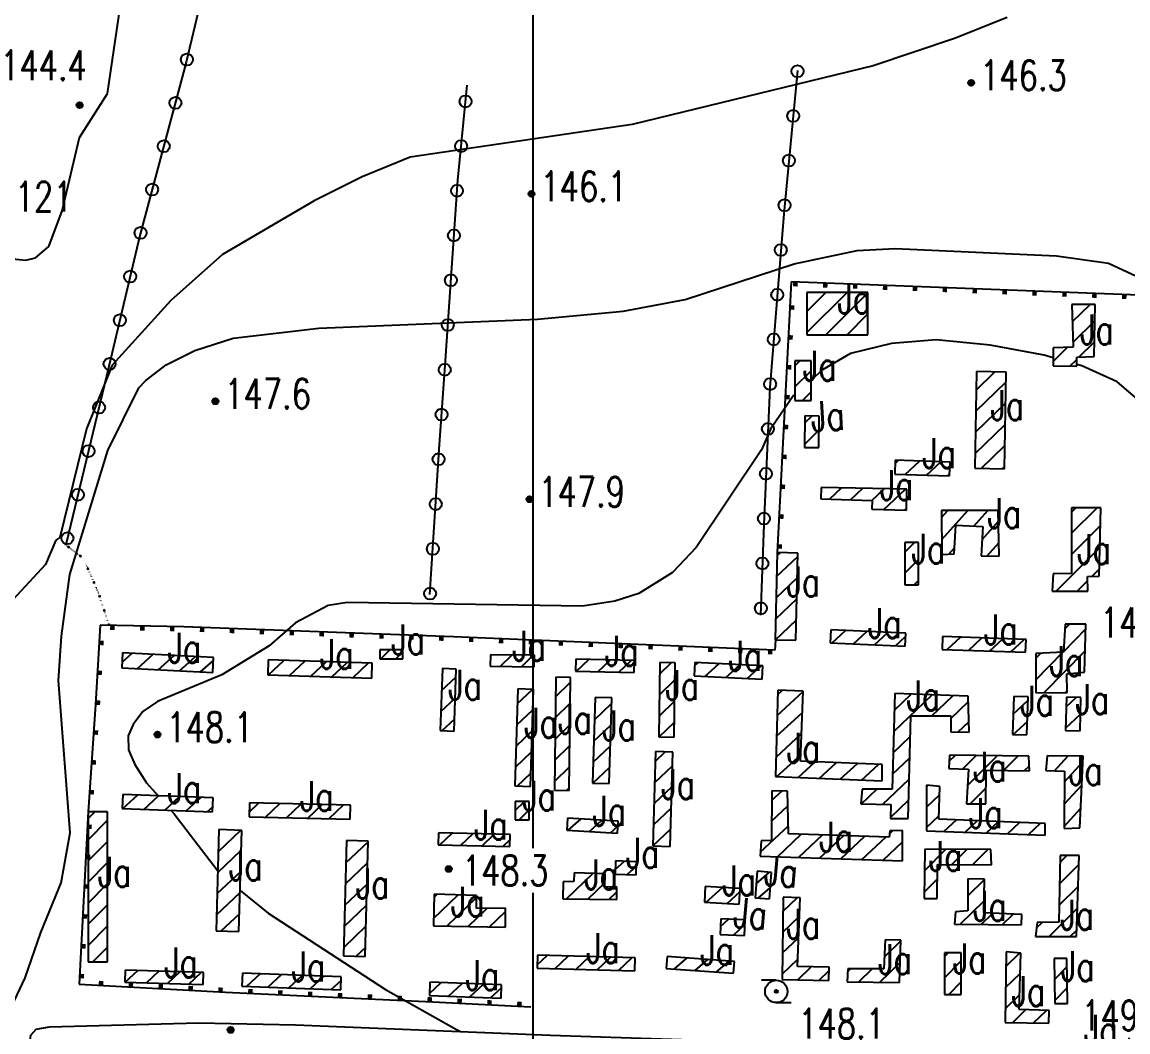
# Model space of a CAD drawing. Extents: x 408766 to 414302, y 5156573 to 5161925.
# Drawn here: x 412658 to 413398, y 5160032 to 5160708 of the extents above; entities that cross this region are included whole.
import ezdxf

# ---------------------------------------------------------------- set-up
doc = ezdxf.new("R2010")
doc.units = 0
doc.header["$LTSCALE"] = 1000
for name, pattern in [('0001', [0.5, 0.5, 0]), ('0004', [0.5, 0.5, 0]), ('5400', [1, 1, 0]), ('5500', [1, 1, 0]), ('6121', [1, 1, 0]), ('8111', [1, 1, 0]), ('9315', [1, 1, 0]), ('9995', [0.001, 0, -0.001])]:
    doc.linetypes.add(name, pattern=pattern)
doc.layers.get('0').update_dxf_attribs({"linetype": 'CONTINUOUS'})
for name, color, linetype in [('0001', 1, 'CONTINUOUS'), ('0001ADD', 1, 'CONTINUOUS'), ('0001BAK', 1, 'CONTINUOUS'), ('0005ADD', 5, 'CONTINUOUS'), ('0005BAK', 5, 'CONTINUOUS'), ('0006', 6, 'CONTINUOUS'), ('0007', 7, 'CONTINUOUS'), ('0010', 10, 'CONTINUOUS'), ('0010ADD', 10, 'CONTINUOUS'), ('0012', 12, 'CONTINUOUS'), ('0015', 15, 'CONTINUOUS'), ('0017', 85, 'CONTINUOUS')]:
    doc.layers.add(name, color=color, linetype=linetype)
doc.styles.add('SIMPLEX', font='simplex.shx', dxfattribs={"width": 0.75, "height": 20})
pattern_1 = [(45, (0, 0), (-7.071067812, 7.071067812), [])]

# ---------------------------------------------------------------- blocks, each defined once
blk = doc.blocks.new('8140')
for radius in [0.0002, 0.000141, 0.0000832, 0.0000301]:
    blk.add_circle((0, 0), radius)
at = {"flags": 1}
blk.add_attdef('8140', (0, 0), '', height=0.0000001, dxfattribs=at)
blk = doc.blocks.new('9315')
blk.add_circle((0, 0), 0.0004)
at = {"flags": 1}
blk.add_attdef('9315', (0, 0), '', height=0.00000001, dxfattribs=at)
blk = doc.blocks.new('9100')
blk.add_hatch(color=256).paths.add_polyline_path([(0.0001, 0, 1), (-0.0001, 0, 1)])
blk = doc.blocks.new('3330')
for points in [[(0, 0.00075), (-0.001, 0.00075)], [(-0.0001, -0.000004), (0.000008, 0.0001)], [(-0.000094, -0.000034), (0.000038, 0.000092)], [(-0.000092, 0.00004), (-0.000036, 0.000093)], [(-0.000081, -0.000058), (0.000062, 0.000079)], [(-0.000063, -0.000078), (0.00008, 0.00006)], [(-0.00004, -0.000092), (0.000093, 0.000036)], [(-0.00001, -0.000099), (0.0001, 0.000006)], [(0.000032, -0.000095), (0.000093, -0.000036)], [(0, -0.00075), (0.001, -0.00075)]]:
    blk.add_lwpolyline(points)
for radius in [0.00075, 0.0001]:
    blk.add_circle((0, 0), radius)
at = {"flags": 1}
blk.add_attdef('3330', (0, 0), '', height=0.0000000001, dxfattribs=at)

msp = doc.modelspace()

# ---------------------------------------------------------------- hatches: boundary and pattern name
at = {"layer": '0001ADD', "linetype": '0001'}
h = msp.add_hatch(dxfattribs=at)
h.set_pattern_fill('U', color=256, scale=10, angle=45, style=0, pattern_type=0)
h.set_pattern_definition(pattern_1)
h.paths.add_polyline_path([(413183.04, 5160498.49), (413223.72, 5160498.49), (413223.72, 5160526.74), (413183.04, 5160526.74)])
h = msp.add_hatch(dxfattribs=at)
h.set_pattern_fill('U', color=256, scale=10, angle=44.39763, style=0, pattern_type=0)
h.set_pattern_definition([(44.39762748, (0, 0), (-6.996337548, 7.145016509), [])])
h.paths.add_polyline_path([(413347.56, 5160477.61), (413363.31, 5160477.44), (413363.31, 5160483.4), (413375.08, 5160483.9), (413375.57, 5160518.82), (413359.99, 5160518.82), (413360.99, 5160490.19), (413347.56, 5160489.85)])
h = msp.add_hatch(dxfattribs=at)
h.set_pattern_fill('U', color=256, scale=10, angle=45, style=0, pattern_type=0)
h.set_pattern_definition(pattern_1)
h.paths.add_polyline_path([(413174.92, 5160454.52), (413185.76, 5160454.52), (413185.76, 5160480.96), (413174.92, 5160480.96)])
h = msp.add_hatch(dxfattribs=at)
h.set_pattern_fill('U', color=256, scale=10, angle=44.07708, style=0, pattern_type=0)
h.set_pattern_definition([(44.07708216, (0, 0), (-6.956254963, 7.184045997), [])])
h.paths.add_polyline_path([(413295.25, 5160409.18), (413315.03, 5160408.86), (413316.07, 5160473.56), (413296.29, 5160473.88)])
h = msp.add_hatch(dxfattribs=at)
h.set_pattern_fill('U', color=256, scale=10, angle=44.52843, style=0, pattern_type=0)
h.set_pattern_definition([(44.52842636, (301168.921, -15303.069), (-7.012630456, 7.129026167), [])])
h.paths.add_polyline_path([(413181.33, 5160423.2), (413190.92, 5160423.12), (413191.09, 5160444.15), (413181.5, 5160444.23)])
h = msp.add_hatch(dxfattribs=at)
h.set_pattern_fill('U', color=256, scale=10, angle=43.01029, style=0, pattern_type=0)
h.set_pattern_definition([(43.01029073, (0, 0), (-6.821297054, 7.31231198), [])])
h.paths.add_polyline_path([(413241.66, 5160405.36), (413278.34, 5160404.08), (413278.66, 5160413.34), (413241.98, 5160414.61)])
h = msp.add_hatch(dxfattribs=at)
h.set_pattern_fill('U', color=256, scale=10, angle=43.10574, style=0, pattern_type=0)
h.set_pattern_definition([(43.10574372, (0, 0), (-6.833469667, 7.30093777), [])])
h.paths.add_polyline_path([(413192.2, 5160388.82), (413226.7, 5160387.68), (413226.47, 5160381.75), (413249.55, 5160381.29), (413249.77, 5160395.21), (413192.43, 5160396.35)])
h = msp.add_hatch(dxfattribs=at)
h.set_pattern_fill('U', color=256, scale=10, angle=48.176, style=0, pattern_type=0)
h.set_pattern_definition([(48.17599783, (0, 0), (-7.451967126, 6.668447042), [])])
h.paths.add_polyline_path([(413273.15, 5160351.54), (413281.37, 5160351.99), (413282.51, 5160371.16), (413300.56, 5160370.25), (413299.42, 5160350.62), (413311.53, 5160350.4), (413310.84, 5160380.97), (413272.92, 5160380.97)])
h = msp.add_hatch(dxfattribs=at)
h.set_pattern_fill('U', color=256, scale=10, angle=45, style=0, pattern_type=0)
h.set_pattern_definition(pattern_1)
h.paths.add_polyline_path([(413346.94, 5160327.08), (413370.66, 5160327.08), (413370.43, 5160336.91), (413378.27, 5160337.13), (413379.39, 5160382.73), (413359.92, 5160382.73), (413359.92, 5160338.92), (413347.61, 5160338.7)])
h = msp.add_hatch(dxfattribs=at)
h.set_pattern_fill('U', color=256, scale=10, angle=45, style=0, pattern_type=0)
h.set_pattern_definition(pattern_1)
h.paths.add_polyline_path([(413248.38, 5160331.25), (413257.63, 5160331.25), (413257.63, 5160359.61), (413248.38, 5160359.61)])
h = msp.add_hatch(dxfattribs=at)
h.set_pattern_fill('U', color=256, scale=10, angle=43.6694, style=0, pattern_type=0)
h.set_pattern_definition([(43.6694021, (0, 0), (-6.904962235, 7.233359976), [])])
h.paths.add_polyline_path([(413161.78, 5160294.5), (413175.5, 5160294.18), (413176.86, 5160352.49), (413163.14, 5160352.81)])
h = msp.add_hatch(dxfattribs=at)
h.set_pattern_fill('U', color=256, scale=10, angle=45.62886, style=0, pattern_type=0)
h.set_pattern_definition([(45.62885563, (0, 0), (-7.148249575, 6.99303425), [])])
h.paths.add_polyline_path([(413336.1, 5160259.11), (413356.89, 5160259.34), (413356.66, 5160271.66), (413368.54, 5160272.8), (413369.46, 5160304.98), (413355.52, 5160304.98), (413354.6, 5160286.27), (413336.1, 5160285.35)])
h = msp.add_hatch(dxfattribs=at)
h.set_pattern_fill('U', color=256, scale=10, angle=42.45015, style=0, pattern_type=0)
h.set_pattern_definition([(42.45014662, (0, 0), (-6.749484428, 7.378648924), [])])
h.paths.add_polyline_path([(413198.54, 5160292.5), (413248.63, 5160290.27), (413249.01, 5160298.87), (413198.93, 5160301.1)])
h = msp.add_hatch(dxfattribs=at)
h.set_pattern_fill('U', color=256, scale=10, angle=43.03869, style=0, pattern_type=0)
h.set_pattern_definition([(43.03869256, (0, 0), (-6.824920968, 7.308929729), [])])
h.paths.add_polyline_path([(413273.34, 5160288.04), (413329.16, 5160286.13), (413329.46, 5160294.73), (413273.63, 5160296.64)])
h = msp.add_hatch(dxfattribs=at)
h.set_pattern_fill('U', color=256, scale=10, angle=42.03531, style=0, pattern_type=0)
h.set_pattern_definition([(42.03531498, (0, 0), (-6.69588526, 7.427322572), [])])
h.paths.add_polyline_path([(412725.04, 5160275.72), (412785.89, 5160272.57), (412786.42, 5160282.7), (412725.57, 5160285.85)])
h = msp.add_hatch(dxfattribs=at)
h.set_pattern_fill('U', color=256, scale=10, angle=43.16306, style=0, pattern_type=0)
h.set_pattern_definition([(43.16305577, (0, 0), (-6.840769258, 7.294098708), [])])
h.paths.add_polyline_path([(412822.56, 5160271.18), (412892.1, 5160268.95), (412892.41, 5160278.85), (412822.87, 5160281.08)])
h = msp.add_hatch(dxfattribs=at)
h.set_pattern_fill('U', color=256, scale=10, angle=44.37801, style=0, pattern_type=0)
h.set_pattern_definition([(44.37800617, (0, 0), (-6.99389028, 7.147412031), [])])
h.paths.add_polyline_path([(412971.36, 5160276.84), (413000.71, 5160276.53), (413000.79, 5160284.2), (412971.44, 5160284.52)])
h = msp.add_hatch(dxfattribs=at)
h.set_pattern_fill('U', color=256, scale=10, angle=43.60448, style=0, pattern_type=0)
h.set_pattern_definition([(43.60448478, (0, 0), (-6.896762255, 7.241178799), [])])
h.paths.add_polyline_path([(413028.26, 5160273.55), (413067.5, 5160272.6), (413067.69, 5160280.56), (413028.46, 5160281.51)])
h = msp.add_hatch(dxfattribs=at)
h.set_pattern_fill('U', color=256, scale=10, angle=43.02747, style=0, pattern_type=0)
h.set_pattern_definition([(43.0274653, (0, 0), (-6.823488632, 7.31026695), [])])
h.paths.add_polyline_path([(412937.86, 5160233.83), (412947.11, 5160233.51), (412948.54, 5160274.92), (412939.29, 5160275.24)])
h = msp.add_hatch(dxfattribs=at)
h.set_pattern_fill('U', color=256, scale=10, angle=44.27936, style=0, pattern_type=0)
h.set_pattern_definition([(44.27935974, (-225444.134, 23023.465), (-6.981574186, 7.159442848), [])])
h.paths.add_polyline_path([(413084.1, 5160229.54), (413094.31, 5160229.41), (413094.94, 5160279.11), (413084.72, 5160279.24)])
h = msp.add_hatch(dxfattribs=at)
h.set_pattern_fill('U', color=256, scale=10, angle=42.18122, style=0, pattern_type=0)
h.set_pattern_definition([(42.18122498, (0, 0), (-6.71477802, 7.410246699), [])])
h.paths.add_polyline_path([(413107.69, 5160270.37), (413152.99, 5160268.14), (413153.43, 5160277.05), (413108.13, 5160279.28)])
h = msp.add_hatch(dxfattribs=at)
h.set_pattern_fill('U', color=256, scale=10, angle=44.31744, style=0, pattern_type=0)
h.set_pattern_definition([(44.31744247, (-391949.787, 46466.22), (-6.986331303, 7.15480083), [])])
h.paths.add_polyline_path([(413014.21, 5160193.97), (413024.12, 5160193.85), (413025.02, 5160269.39), (413015.11, 5160269.51)])
h = msp.add_hatch(dxfattribs=at)
h.set_pattern_fill('U', color=256, scale=10, angle=43.26634, style=0, pattern_type=0)
h.set_pattern_definition([(43.26633926, (0, 0), (-6.853906748, 7.28175544), [])])
h.paths.add_polyline_path([(412987.75, 5160196.77), (412998.28, 5160196.45), (413000.24, 5160261.3), (412989.71, 5160261.62)])
h = msp.add_hatch(dxfattribs=at)
h.set_pattern_fill('U', color=256, scale=10, angle=42.6169, style=0, pattern_type=0)
h.set_pattern_definition([(42.61690385, (0, 0), (-6.770931093, 7.358973579), [])])
h.paths.add_polyline_path([(413161.98, 5160203.06), (413233.26, 5160200.1), (413233.26, 5160211.05), (413178.66, 5160213.33), (413180.49, 5160260.11), (413163.58, 5160260.8)])
h = msp.add_hatch(dxfattribs=at)
h.set_pattern_fill('U', color=256, scale=10, angle=43.7954, style=0, pattern_type=0)
h.set_pattern_definition([(43.7953965, (0, 0), (-6.92085181, 7.218158367), [])])
h.paths.add_polyline_path([(413219.1, 5160184.73), (413239.03, 5160184.31), (413238.82, 5160175.09), (413250.57, 5160175.09), (413252.46, 5160243.72), (413279.11, 5160243.72), (413279.11, 5160233.03), (413291.48, 5160232.82), (413290.86, 5160256.72), (413241.76, 5160258.6), (413239.86, 5160194.6), (413219.92, 5160194.6)])
h = msp.add_hatch(dxfattribs=at)
h.set_pattern_fill('U', color=256, scale=10, angle=43.36535, style=0, pattern_type=0)
h.set_pattern_definition([(43.36535206, (0, 0), (-6.866480105, 7.269900341), [])])
h.paths.add_polyline_path([(413039.75, 5160198.68), (413050.91, 5160198.36), (413052.55, 5160255.69), (413041.38, 5160256.01)])
h = msp.add_hatch(dxfattribs=at)
h.set_pattern_fill('U', color=256, scale=10, angle=42.94942, style=0, pattern_type=0)
h.set_pattern_definition([(42.94941965, (-355155.436, 40830.712), (-6.8135246, 7.319554803), [])])
h.paths.add_polyline_path([(413320.43, 5160231.22), (413330, 5160230.88), (413330.91, 5160256.36), (413321.34, 5160256.7)])
h = msp.add_hatch(dxfattribs=at)
h.set_pattern_fill('U', color=256, scale=10, angle=43.3398, style=0, pattern_type=0)
h.set_pattern_definition([(43.33979606, (703334.819, -8402.053), (-6.863236782, 7.272962318), [])])
h.paths.add_polyline_path([(413355.84, 5160233.86), (413365.53, 5160233.57), (413366.18, 5160255.87), (413356.48, 5160256.15)])
h = msp.add_hatch(dxfattribs=at)
h.set_pattern_fill('U', color=256, scale=10, angle=43.34648, style=0, pattern_type=0)
h.set_pattern_definition([(43.346482, (-148725.983, 14068.429), (-6.864085429, 7.272161386), [])])
h.paths.add_polyline_path([(413080, 5160156.64), (413091.48, 5160156.31), (413093.3, 5160219.39), (413081.82, 5160219.72)])
h = msp.add_hatch(dxfattribs=at)
h.set_pattern_fill('U', color=256, scale=10, angle=45, style=0, pattern_type=0)
h.set_pattern_definition(pattern_1)
h.paths.add_polyline_path([(413289.67, 5160184.77), (413302.47, 5160184.77), (413302.89, 5160207.41), (413331.84, 5160206.99), (413331.42, 5160216.63), (413278.34, 5160217.47), (413277.92, 5160208.46), (413290.93, 5160208.04)])
h = msp.add_hatch(dxfattribs=at)
h.set_pattern_fill('U', color=256, scale=10, angle=47.28788, style=0, pattern_type=0)
h.set_pattern_definition([(47.28787857, (0, 0), (-7.34771108, 6.783151324), [])])
h.paths.add_polyline_path([(413354.83, 5160168.36), (413365.32, 5160168.78), (413367.62, 5160216.61), (413343.5, 5160216.82), (413342.66, 5160207.18), (413355.25, 5160206.76)])
h = msp.add_hatch(dxfattribs=at)
h.set_pattern_fill('U', color=256, scale=10, angle=43.10992, style=0, pattern_type=0)
h.set_pattern_definition([(43.10992255, (0, 0), (-6.834002138, 7.300439355), [])])
h.paths.add_polyline_path([(413151.67, 5160149.86), (413246.93, 5160146.72), (413246.93, 5160167.05), (413238.32, 5160166.84), (413237.9, 5160162.64), (413170.76, 5160164.74), (413169.92, 5160193.24), (413159.43, 5160193.45), (413159.22, 5160160.34), (413152.3, 5160160.13)])
h = msp.add_hatch(dxfattribs=at)
h.set_pattern_fill('U', color=256, scale=10, angle=43.03783, style=0, pattern_type=0)
h.set_pattern_definition([(43.03783297, (0, 0), (-6.824811314, 7.30903212), [])])
h.paths.add_polyline_path([(413262.81, 5160166.68), (413342.33, 5160163.96), (413342.33, 5160171.71), (413271.2, 5160174.65), (413271.83, 5160196.44), (413262.81, 5160197.28)])
h = msp.add_hatch(dxfattribs=at)
h.set_pattern_fill('U', color=256, scale=10, angle=42.86565, style=0, pattern_type=0)
h.set_pattern_definition([(42.8656499, (0, 0), (-6.802815707, 7.329508746), [])])
h.paths.add_polyline_path([(412725.28, 5160181.64), (412785.68, 5160179.39), (412786.04, 5160188.84), (412725.64, 5160191.09)])
h = msp.add_hatch(dxfattribs=at)
h.set_pattern_fill('U', color=256, scale=10, angle=43.66494, style=0, pattern_type=0)
h.set_pattern_definition([(43.66494478, (0, 0), (-6.904399495, 7.233897125), [])])
h.paths.add_polyline_path([(412810.14, 5160176.21), (412877.75, 5160174.63), (412877.97, 5160183.9), (412810.35, 5160185.48)])
h = msp.add_hatch(dxfattribs=at)
h.set_pattern_fill('U', color=256, scale=10, angle=45, style=0, pattern_type=0)
h.set_pattern_definition(pattern_1)
h.paths.add_polyline_path([(412702.46, 5160079.1), (412715.53, 5160079.1), (412715.53, 5160179.53), (412702.47, 5160179.53)])
h = msp.add_hatch(dxfattribs=at)
h.set_pattern_fill('U', color=256, scale=10, angle=41.76417, style=0, pattern_type=0)
h.set_pattern_definition([(41.76416822, (0, 0), (-6.660661323, 7.458926917), [])])
h.paths.add_polyline_path([(413022.5, 5160167.19), (413056.31, 5160165.27), (413056.76, 5160173.23), (413022.95, 5160175.14)])
h = msp.add_hatch(dxfattribs=at)
h.set_pattern_fill('U', color=256, scale=10, angle=43.31731, style=0, pattern_type=0)
h.set_pattern_definition([(43.31731087, (0, 0), (-6.860382048, 7.27565517), [])])
h.paths.add_polyline_path([(412788, 5160100), (412803.33, 5160099.55), (412805.31, 5160167.1), (412789.99, 5160167.56)])
h = msp.add_hatch(dxfattribs=at)
h.set_pattern_fill('U', color=256, scale=10, angle=43.6996, style=0, pattern_type=0)
h.set_pattern_definition([(43.69959914, (0, 0), (-6.908773529, 7.229719796), [])])
h.paths.add_polyline_path([(412936.47, 5160157.46), (412984.37, 5160156.37), (412984.55, 5160164.34), (412936.65, 5160165.43)])
h = msp.add_hatch(dxfattribs=at)
h.set_pattern_fill('U', color=256, scale=10, angle=43.56963, style=0, pattern_type=0)
h.set_pattern_definition([(43.56962618, (0, 0), (-6.892355466, 7.24537343), [])])
h.paths.add_polyline_path([(412873.22, 5160083.08), (412887.74, 5160082.72), (412889.66, 5160159.89), (412875.15, 5160160.26)])
h = msp.add_hatch(dxfattribs=at)
h.set_pattern_fill('U', color=256, scale=10, angle=45, style=0, pattern_type=0)
h.set_pattern_definition(pattern_1)
h.paths.add_polyline_path([(413261.31, 5160121.51), (413270.12, 5160121.51), (413270.33, 5160144.35), (413306.42, 5160144.14), (413306, 5160154.2), (413261.73, 5160154.62)])
h = msp.add_hatch(dxfattribs=at)
h.set_pattern_fill('U', color=256, scale=10, angle=45, style=0, pattern_type=0)
h.set_pattern_definition(pattern_1)
h.paths.add_polyline_path([(413335.72, 5160096.07), (413363.21, 5160096.07), (413364.89, 5160150.35), (413352.3, 5160150.35), (413351.46, 5160105.71), (413336.98, 5160105.5)])
h = msp.add_hatch(dxfattribs=at)
h.set_pattern_fill('U', color=256, scale=10, angle=44.29354, style=0, pattern_type=0)
h.set_pattern_definition([(44.29353657, (0, 0), (-6.98334545, 7.15771516), [])])
h.paths.add_polyline_path([(413019.8, 5160121.27), (413055.84, 5160120.83), (413055.99, 5160129.27), (413047.98, 5160129.12), (413048.13, 5160138.01), (413027.36, 5160138.75), (413027.21, 5160132.97), (413020.09, 5160132.68)])
h = msp.add_hatch(dxfattribs=at)
h.set_pattern_fill('U', color=256, scale=10, angle=44.19405, style=0, pattern_type=0)
h.set_pattern_definition([(44.19404737, (0, 0), (-6.970906171, 7.169830343), [])])
h.paths.add_polyline_path([(413281.7, 5160104.46), (413326.4, 5160103.83), (413326.61, 5160110.75), (413301.22, 5160112.01), (413301.64, 5160134.43), (413290.52, 5160134.64), (413290.52, 5160113.26), (413282.33, 5160112.63)])
h = msp.add_hatch(dxfattribs=at)
h.set_pattern_fill('U', color=256, scale=10, angle=41.86739, style=0, pattern_type=0)
h.set_pattern_definition([(41.86738894, (0, 0), (-6.674088072, 7.446915362), [])])
h.paths.add_polyline_path([(413114.48, 5160118.99), (413137.77, 5160117.71), (413138.35, 5160128.25), (413115.06, 5160129.53)])
h = msp.add_hatch(dxfattribs=at)
h.set_pattern_fill('U', color=256, scale=10, angle=43.96713, style=0, pattern_type=0)
h.set_pattern_definition([(43.96712768, (0, 0), (-6.942455492, 7.197382284), [])])
h.paths.add_polyline_path([(412933.28, 5160103.32), (412981.43, 5160102.45), (412981.43, 5160114.95), (412962.14, 5160114.78), (412962.14, 5160123.46), (412933.8, 5160124.33)])
h = msp.add_hatch(dxfattribs=at)
h.set_pattern_fill('U', color=256, scale=10, angle=43.56242, style=0, pattern_type=0)
h.set_pattern_definition([(43.56242138, (0, 0), (-6.891444324, 7.246240068), [])])
h.paths.add_polyline_path([(413166.53, 5160067.37), (413197.7, 5160066.59), (413197.86, 5160075.51), (413176.71, 5160075.98), (413178.43, 5160122.04), (413167.16, 5160122.36)])
h = msp.add_hatch(dxfattribs=at)
h.set_pattern_fill('U', color=256, scale=10, angle=44.23361, style=0, pattern_type=0)
h.set_pattern_definition([(44.23361486, (0, 0), (-6.975855872, 7.165014645), [])])
h.paths.add_polyline_path([(413209.84, 5160065.8), (413244.93, 5160065.33), (413245.87, 5160093.64), (413235.22, 5160093.8), (413234.44, 5160074.56), (413210.31, 5160074.4)])
h = msp.add_hatch(dxfattribs=at)
h.set_pattern_fill('U', color=256, scale=10, angle=43.41076, style=0, pattern_type=0)
h.set_pattern_definition([(43.4107619, (0, 0), (-6.872239715, 7.264456022), [])])
h.paths.add_polyline_path([(413002.66, 5160074.93), (413067.97, 5160073.12), (413068.21, 5160081.82), (413002.9, 5160083.63)])
h = msp.add_hatch(dxfattribs=at)
h.set_pattern_fill('U', color=256, scale=10, angle=40.94811, style=0, pattern_type=0)
h.set_pattern_definition([(40.94811218, (0, 0), (-6.55375285, 7.553034064), [])])
h.paths.add_polyline_path([(413088.96, 5160074.7), (413133.94, 5160071.51), (413134.5, 5160079.46), (413089.52, 5160082.64)])
h = msp.add_hatch(dxfattribs=at)
h.set_pattern_fill('U', color=256, scale=10, angle=45, style=0, pattern_type=0)
h.set_pattern_definition(pattern_1)
h.paths.add_polyline_path([(413274.86, 5160057.37), (413286.15, 5160057.37), (413286.15, 5160085.3), (413274.86, 5160085.3)])
h = msp.add_hatch(dxfattribs=at)
h.set_pattern_fill('U', color=256, scale=10, angle=44.19402, style=0, pattern_type=0)
h.set_pattern_definition([(44.19402257, (0, 0), (-6.970903067, 7.169833361), [])])
h.paths.add_polyline_path([(413315.44, 5160038.54), (413344.64, 5160038.13), (413344.84, 5160046.55), (413324.9, 5160047.37), (413325.93, 5160084.95), (413316.06, 5160085.77)])
h = msp.add_hatch(dxfattribs=at)
h.set_pattern_fill('U', color=256, scale=10, angle=45.90833, style=0, pattern_type=0)
h.set_pattern_definition([(45.90832906, (0, 0), (-7.182274547, 6.958083956), [])])
h.paths.add_polyline_path([(413348.71, 5160051.21), (413357.26, 5160051.34), (413356.79, 5160081.44), (413348.23, 5160081.3)])
h = msp.add_hatch(dxfattribs=at)
h.set_pattern_fill('U', color=256, scale=10, angle=43.41077, style=0, pattern_type=0)
h.set_pattern_definition([(43.41077263, (0, 0), (-6.872241077, 7.264454734), [])])
h.paths.add_polyline_path([(412727.12, 5160065.49), (412779.38, 5160064.04), (412779.6, 5160072.08), (412727.35, 5160073.53)])
h = msp.add_hatch(dxfattribs=at)
h.set_pattern_fill('U', color=256, scale=10, angle=42.80005, style=0, pattern_type=0)
h.set_pattern_definition([(42.8000458, (0, 0), (-6.794418906, 7.337293215), [])])
h.paths.add_polyline_path([(412805.33, 5160062.94), (412871.37, 5160060.4), (412871.71, 5160069.16), (412805.67, 5160071.7)])
h = msp.add_hatch(dxfattribs=at)
h.set_pattern_fill('U', color=256, scale=10, angle=42.83333, style=0, pattern_type=0)
h.set_pattern_definition([(42.8333329, (0, 0), (-6.798680504, 7.333344626), [])])
h.paths.add_polyline_path([(412930.68, 5160056.77), (412978.57, 5160054.96), (412978.9, 5160063.72), (412931.01, 5160065.53)])

# ---------------------------------------------------------------- linework, layer by layer
at = {"layer": '0001', "linetype": '6121'}
msp.add_lwpolyline([(412569.18, 5160557.86), (412660.87, 5160548.3), (412667.26, 5160550.03), (412676.35, 5160557.39), (412685.28, 5160581.25), (412696.83, 5160630.42), (412715.42, 5160659.72), (412726.44, 5160734.93)], dxfattribs=at)
at = {"layer": '0001', "linetype": '0001'}
for points in [[(413183.04, 5160498.49), (413223.72, 5160498.49), (413223.72, 5160526.74), (413183.04, 5160526.74)], [(413347.56, 5160477.61), (413363.31, 5160477.44), (413363.31, 5160483.4), (413375.08, 5160483.9), (413375.57, 5160518.82), (413359.99, 5160518.82), (413360.99, 5160490.19), (413347.56, 5160489.85)], [(413174.92, 5160454.52), (413185.76, 5160454.52), (413185.76, 5160480.96), (413174.92, 5160480.96)], [(413295.25, 5160409.18), (413315.03, 5160408.86), (413316.07, 5160473.56), (413296.29, 5160473.88)], [(413181.33, 5160423.2), (413190.92, 5160423.12), (413191.09, 5160444.15), (413181.5, 5160444.23)], [(413241.66, 5160405.36), (413278.34, 5160404.08), (413278.66, 5160413.34), (413241.98, 5160414.61)], [(413192.2, 5160388.82), (413226.7, 5160387.68), (413226.47, 5160381.75), (413249.55, 5160381.29), (413249.77, 5160395.21), (413192.43, 5160396.35)], [(413273.15, 5160351.54), (413281.37, 5160351.99), (413282.51, 5160371.16), (413300.56, 5160370.25), (413299.42, 5160350.62), (413311.53, 5160350.4), (413310.84, 5160380.97), (413272.92, 5160380.97)], [(413346.94, 5160327.08), (413370.66, 5160327.08), (413370.43, 5160336.91), (413378.27, 5160337.13), (413379.39, 5160382.73), (413359.92, 5160382.73), (413359.92, 5160338.92), (413347.61, 5160338.7)], [(413248.38, 5160331.25), (413257.63, 5160331.25), (413257.63, 5160359.61), (413248.38, 5160359.61)], [(413161.78, 5160294.5), (413175.5, 5160294.18), (413176.86, 5160352.49), (413163.14, 5160352.81)], [(413336.1, 5160259.11), (413356.89, 5160259.34), (413356.66, 5160271.66), (413368.54, 5160272.8), (413369.46, 5160304.98), (413355.52, 5160304.98), (413354.6, 5160286.27), (413336.1, 5160285.35)], [(413198.54, 5160292.5), (413248.63, 5160290.27), (413249.01, 5160298.87), (413198.93, 5160301.1)], [(413273.34, 5160288.04), (413329.16, 5160286.13), (413329.46, 5160294.73), (413273.63, 5160296.64)], [(412725.04, 5160275.72), (412785.89, 5160272.57), (412786.42, 5160282.7), (412725.57, 5160285.85)], [(412822.56, 5160271.18), (412892.1, 5160268.95), (412892.41, 5160278.85), (412822.87, 5160281.08)], [(412897.52, 5160281.7), (412912.83, 5160281.7), (412912.83, 5160287.75), (412897.52, 5160287.75)], [(412971.36, 5160276.84), (413000.71, 5160276.53), (413000.79, 5160284.2), (412971.44, 5160284.52)], [(413028.26, 5160273.55), (413067.5, 5160272.6), (413067.69, 5160280.56), (413028.46, 5160281.51)], [(412937.86, 5160233.83), (412947.11, 5160233.51), (412948.54, 5160274.92), (412939.29, 5160275.24)], [(413084.1, 5160229.54), (413094.31, 5160229.41), (413094.94, 5160279.11), (413084.72, 5160279.24)], [(413107.69, 5160270.37), (413152.99, 5160268.14), (413153.43, 5160277.05), (413108.13, 5160279.28)], [(413014.21, 5160193.97), (413024.12, 5160193.85), (413025.02, 5160269.39), (413015.11, 5160269.51)], [(412987.75, 5160196.77), (412998.28, 5160196.45), (413000.24, 5160261.3), (412989.71, 5160261.62)], [(413161.98, 5160203.06), (413233.26, 5160200.1), (413233.26, 5160211.05), (413178.66, 5160213.33), (413180.49, 5160260.11), (413163.58, 5160260.8)], [(413219.1, 5160184.73), (413239.03, 5160184.31), (413238.82, 5160175.09), (413250.57, 5160175.09), (413252.46, 5160243.72), (413279.11, 5160243.72), (413279.11, 5160233.03), (413291.48, 5160232.82), (413290.86, 5160256.72), (413241.76, 5160258.6), (413239.86, 5160194.6), (413219.92, 5160194.6)], [(413039.75, 5160198.68), (413050.91, 5160198.36), (413052.55, 5160255.69), (413041.38, 5160256.01)], [(413320.43, 5160231.22), (413330, 5160230.88), (413330.91, 5160256.36), (413321.34, 5160256.7)], [(413355.84, 5160233.86), (413365.53, 5160233.57), (413366.18, 5160255.87), (413356.48, 5160256.15)], [(413080, 5160156.64), (413091.48, 5160156.31), (413093.3, 5160219.39), (413081.82, 5160219.72)], [(413289.67, 5160184.77), (413302.47, 5160184.77), (413302.89, 5160207.41), (413331.84, 5160206.99), (413331.42, 5160216.63), (413278.34, 5160217.47), (413277.92, 5160208.46), (413290.93, 5160208.04)], [(413354.83, 5160168.36), (413365.32, 5160168.78), (413367.62, 5160216.61), (413343.5, 5160216.82), (413342.66, 5160207.18), (413355.25, 5160206.76)], [(413151.67, 5160149.86), (413246.93, 5160146.72), (413246.93, 5160167.05), (413238.32, 5160166.84), (413237.9, 5160162.64), (413170.76, 5160164.74), (413169.92, 5160193.24), (413159.43, 5160193.45), (413159.22, 5160160.34), (413152.3, 5160160.13)], [(413262.81, 5160166.68), (413342.33, 5160163.96), (413342.33, 5160171.71), (413271.2, 5160174.65), (413271.83, 5160196.44), (413262.81, 5160197.28)], [(412725.28, 5160181.64), (412785.68, 5160179.39), (412786.04, 5160188.84), (412725.64, 5160191.09)], [(412810.14, 5160176.21), (412877.75, 5160174.63), (412877.97, 5160183.9), (412810.35, 5160185.48)], [(412988, 5160174.13), (412997.43, 5160174.13), (412997.43, 5160186.48), (412988, 5160186.48)], [(412702.46, 5160079.1), (412715.53, 5160079.1), (412715.53, 5160179.53), (412702.47, 5160179.53)], [(413022.5, 5160167.19), (413056.31, 5160165.27), (413056.76, 5160173.23), (413022.95, 5160175.14)], [(412788, 5160100), (412803.33, 5160099.55), (412805.31, 5160167.1), (412789.99, 5160167.56)], [(412936.47, 5160157.46), (412984.37, 5160156.37), (412984.55, 5160164.34), (412936.65, 5160165.43)], [(412873.22, 5160083.08), (412887.74, 5160082.72), (412889.66, 5160159.89), (412875.15, 5160160.26)], [(413261.31, 5160121.51), (413270.12, 5160121.51), (413270.33, 5160144.35), (413306.42, 5160144.14), (413306, 5160154.2), (413261.73, 5160154.62)], [(413335.72, 5160096.07), (413363.21, 5160096.07), (413364.89, 5160150.35), (413352.3, 5160150.35), (413351.46, 5160105.71), (413336.98, 5160105.5)], [(413054.71, 5160137.87), (413068.75, 5160137.24), (413069.16, 5160146.15), (413055.12, 5160146.79)], [(413019.8, 5160121.27), (413055.84, 5160120.83), (413055.99, 5160129.27), (413047.98, 5160129.12), (413048.13, 5160138.01), (413027.36, 5160138.75), (413027.21, 5160132.97), (413020.09, 5160132.68)], [(413148.34, 5160121.95), (413157.89, 5160121.21), (413159.26, 5160139), (413149.72, 5160139.74)], [(413281.7, 5160104.46), (413326.4, 5160103.83), (413326.61, 5160110.75), (413301.22, 5160112.01), (413301.64, 5160134.43), (413290.52, 5160134.64), (413290.52, 5160113.26), (413282.33, 5160112.63)], [(413114.48, 5160118.99), (413137.77, 5160117.71), (413138.35, 5160128.25), (413115.06, 5160129.53)], [(412933.28, 5160103.32), (412981.43, 5160102.45), (412981.43, 5160114.95), (412962.14, 5160114.78), (412962.14, 5160123.46), (412933.8, 5160124.33)], [(413166.53, 5160067.37), (413197.7, 5160066.59), (413197.86, 5160075.51), (413176.71, 5160075.98), (413178.43, 5160122.04), (413167.16, 5160122.36)], [(413124.9, 5160097.48), (413141.17, 5160096.77), (413141.63, 5160107.27), (413125.36, 5160107.99)], [(413209.84, 5160065.8), (413244.93, 5160065.33), (413245.87, 5160093.64), (413235.22, 5160093.8), (413234.44, 5160074.56), (413210.31, 5160074.4)], [(413002.66, 5160074.93), (413067.97, 5160073.12), (413068.21, 5160081.82), (413002.9, 5160083.63)], [(413088.96, 5160074.7), (413133.94, 5160071.51), (413134.5, 5160079.46), (413089.52, 5160082.64)], [(413274.86, 5160057.37), (413286.15, 5160057.37), (413286.15, 5160085.3), (413274.86, 5160085.3)], [(413315.44, 5160038.54), (413344.64, 5160038.13), (413344.84, 5160046.55), (413324.9, 5160047.37), (413325.93, 5160084.95), (413316.06, 5160085.77)], [(413348.71, 5160051.21), (413357.26, 5160051.34), (413356.79, 5160081.44), (413348.23, 5160081.3)], [(412727.12, 5160065.49), (412779.38, 5160064.04), (412779.6, 5160072.08), (412727.35, 5160073.53)], [(412805.33, 5160062.94), (412871.37, 5160060.4), (412871.71, 5160069.16), (412805.67, 5160071.7)], [(412930.68, 5160056.77), (412978.57, 5160054.96), (412978.9, 5160063.72), (412931.01, 5160065.53)]]:
    msp.add_lwpolyline(points, close=True, dxfattribs=at)
at = {"layer": '0001ADD', "linetype": '0001'}
for p, q in [((412898.07, 5160281.7), (412904.12, 5160287.75)), ((412908.19, 5160281.7), (412912.83, 5160286.34)), ((412988, 5160180.3), (412994.18, 5160186.48)), ((412990.67, 5160174.13), (412997.43, 5160180.9)), ((413054.85, 5160140.95), (413060.96, 5160146.53)), ((413062.84, 5160137.5), (413069.02, 5160143.15)), ((413149.08, 5160131.44), (413158.02, 5160139.1)), ((413150.34, 5160121.79), (413158.47, 5160128.76)), ((413125.13, 5160102.73), (413130.62, 5160107.76)), ((413133.85, 5160097.09), (413141.49, 5160104.08))]:
    msp.add_line(p, q, dxfattribs=at)
at = {"layer": '0001BAK', "linetype": '9995'}
msp.add_lwpolyline([(412716.56, 5160304.12), (412709.57, 5160325.54), (412704.32, 5160337.78), (412699.07, 5160349.14), (412687.62, 5160357.93)], dxfattribs=at)
at = {"layer": '0005BAK', "linetype": '9315'}
for points in [[(412803.16, 5160829), (412768.12, 5160680.78), (412737.08, 5160564.81), (412716.47, 5160477.32), (412687.62, 5160357.93)], [(413176.75, 5160675.15), (413167.48, 5160579.42), (413158.2, 5160463.11), (413154.08, 5160371.51), (413152.06, 5160311.02)], [(412931.02, 5160324.91), (412937.21, 5160421.66), (412941.33, 5160481.36), (412949.57, 5160601.78), (412955.9, 5160665.43)]]:
    msp.add_lwpolyline(points, dxfattribs=at)
at = {"layer": '0006', "linetype": '0004'}
msp.add_lwpolyline([(412479.46, 5159702.34), (412635.68, 5159696.82), (412645.36, 5159698.2), (412650.2, 5159700.96), (412652.27, 5159706.48), (412652.96, 5159787.26), (412659.36, 5159916.23), (412662.12, 5160014.96), (412664.24, 5160030.07), (412667.7, 5160034.22), (412676.68, 5160035.6), (412776.22, 5160038.36), (412841.2, 5160036.98), (413011.64, 5160030.05), (413119.47, 5160026.6), (413284.43, 5160020.26), (413394.62, 5160017.44), (413398.08, 5160018.82), (413398.46, 5160028.33)], dxfattribs=at)
at = {"layer": '0007', "linetype": '8111'}
for points in [[(413316.88, 5160710.72), (413281.59, 5160696.48), (413227.16, 5160678.34), (413066.21, 5160639.08), (412917.8, 5160617.24), (412885.72, 5160604.18), (412853.54, 5160587.95), (412792.27, 5160552.23), (412757.78, 5160521.47), (412718.49, 5160478.15), (412701.42, 5160435.48), (412683.5, 5160363.01), (412680.91, 5160361.18), (412674.11, 5160344.87), (412625.69, 5160292.93)], [(413347.56, 5160483.09), (413341.5, 5160484.78), (413305.54, 5160491.5), (413269.49, 5160495.05), (413239.62, 5160492.72), (413212.15, 5160485.88), (413193.44, 5160474.98), (413185.76, 5160468.2)], [(413414.63, 5160446.19), (413390.46, 5160466.91), (413366.67, 5160477.73), (413363.31, 5160478.67)], [(413174.92, 5160458.63), (413173.93, 5160457.76), (413158.7, 5160435.35), (413152.6, 5160421.56), (413108.87, 5160356.16), (413093.17, 5160339.47), (413070.58, 5160325.51), (413054.57, 5160320.25), (413032.92, 5160317.05), (412875.7, 5160319.55), (412862.95, 5160317.37), (412841.06, 5160305.93), (412823.5, 5160290.56), (412791.87, 5160271.14), (412748.87, 5160253.3), (412739.17, 5160246.6), (412732.58, 5160237.9), (412729.19, 5160230.38), (412729.55, 5160220.85), (412733.72, 5160211.21), (412741.61, 5160198.94), (412749.34, 5160190.21)], [(412758.01, 5160180.42), (412760.05, 5160178.11), (412789.18, 5160139.95)], [(412804.13, 5160126.81), (412822.84, 5160111.63), (412901.3, 5160060.58), (412948.73, 5160033.87), (412951.48, 5160032.49)]]:
    msp.add_lwpolyline(points, dxfattribs=at)
at = {"layer": '0007', "linetype": '8111', "elevation": 148}
msp.add_lwpolyline([(412646.35, 5160038.52), (412660.53, 5160068.58), (412670.9, 5160098.75), (412684.53, 5160132), (412690.56, 5160165.47), (412682.68, 5160267.22), (412684.79, 5160296.98), (412690.4, 5160338.07), (412715.6, 5160421.12), (412736.46, 5160463.06), (412741.04, 5160468), (412754.65, 5160478.41), (412773.95, 5160488.02), (412799.55, 5160496.18), (412856.82, 5160502.83), (413002.87, 5160508.88), (413060.11, 5160514.25), (413101.55, 5160521.97), (413174.54, 5160545.94), (413216.66, 5160554.91), (413242.06, 5160556.1), (413349.74, 5160551.17), (413384.49, 5160546.39), (413403.26, 5160537.62)], dxfattribs=at)
at = {"layer": '0010', "linetype": '5400'}
for points in [[(413405.16, 5160525), (413172.48, 5160533.9), (413163.14, 5160352.81)], [(413161.95, 5160294.49), (413161.59, 5160287.63), (412946.71, 5160296.52), (412766.6, 5160303.1), (412710.54, 5160304.24), (412707.52, 5160251.22), (412702.47, 5160179.53)], [(412702.47, 5160179.53), (412696.54, 5160064.22), (412794.26, 5160058.82), (412932.95, 5160052.47), (412998.54, 5160049.14)]]:
    msp.add_lwpolyline(points, dxfattribs=at)
at = {"layer": '0010ADD', "linetype": '5400', "const_width": 3}
for points in [[(413175.33, 5160533.79), (413175.22, 5160530.79)], [(413195.32, 5160533.02), (413195.2, 5160530.02)], [(413215.3, 5160532.26), (413215.19, 5160529.26)], [(413235.29, 5160531.49), (413235.17, 5160528.5)], [(413255.27, 5160530.73), (413255.16, 5160527.73)], [(413275.26, 5160529.97), (413275.14, 5160526.97)], [(413295.24, 5160529.2), (413295.13, 5160526.2)], [(413315.23, 5160528.44), (413315.11, 5160525.44)], [(413335.21, 5160527.67), (413335.1, 5160524.68)], [(413355.2, 5160526.91), (413355.09, 5160523.91)], [(413375.19, 5160526.15), (413375.07, 5160523.15)], [(413395.17, 5160525.38), (413395.06, 5160522.38)], [(413171.59, 5160516.78), (413174.59, 5160516.62)], [(413170.56, 5160496.8), (413173.56, 5160496.65)], [(413169.53, 5160476.83), (413172.53, 5160476.68)], [(413168.5, 5160456.86), (413171.5, 5160456.7)], [(413167.47, 5160436.88), (413170.47, 5160436.73)], [(413166.44, 5160416.91), (413169.44, 5160416.75)], [(413165.41, 5160396.94), (413168.41, 5160396.78)], [(413164.38, 5160376.96), (413167.38, 5160376.81)], [(413163.35, 5160356.99), (413166.35, 5160356.83)], [(412718.78, 5160304.07), (412718.72, 5160301.08)], [(412738.78, 5160303.67), (412738.72, 5160300.67)], [(412758.77, 5160303.26), (412758.71, 5160300.26)], [(412778.76, 5160302.65), (412778.65, 5160299.66)], [(412798.75, 5160301.93), (412798.64, 5160298.93)], [(412818.74, 5160301.2), (412818.63, 5160298.2)], [(412838.72, 5160300.47), (412838.61, 5160297.47)], [(412858.71, 5160299.74), (412858.6, 5160296.74)], [(412878.7, 5160299.01), (412878.59, 5160296.01)], [(412898.68, 5160298.28), (412898.57, 5160295.28)], [(412918.67, 5160297.55), (412918.56, 5160294.55)], [(412938.66, 5160296.82), (412938.55, 5160293.82)], [(412958.64, 5160296.03), (412958.52, 5160293.03)], [(412978.62, 5160295.2), (412978.5, 5160292.2)], [(412998.61, 5160294.37), (412998.48, 5160291.38)], [(412709.87, 5160292.5), (412712.87, 5160292.33)], [(413018.59, 5160293.55), (413018.47, 5160290.55)], [(413038.57, 5160292.72), (413038.45, 5160289.72)], [(413058.56, 5160291.89), (413058.43, 5160288.89)], [(413078.54, 5160291.06), (413078.41, 5160288.07)], [(413098.52, 5160290.24), (413098.4, 5160287.24)], [(413118.5, 5160289.41), (413118.38, 5160286.41)], [(413138.49, 5160288.58), (413138.36, 5160285.59)], [(413158.47, 5160287.76), (413158.35, 5160284.76)], [(412708.73, 5160272.53), (412711.73, 5160272.36)], [(412707.59, 5160252.57), (412710.59, 5160252.39)], [(412706.21, 5160232.61), (412709.2, 5160232.4)], [(412704.8, 5160212.66), (412707.79, 5160212.45)], [(412703.39, 5160192.71), (412706.39, 5160192.5)], [(412701.95, 5160169.54), (412704.95, 5160169.39)], [(412700.93, 5160149.57), (412703.92, 5160149.41)], [(412699.9, 5160129.59), (412702.89, 5160129.44)], [(412698.87, 5160109.62), (412701.87, 5160109.47)], [(412697.84, 5160089.65), (412700.84, 5160089.49)], [(412696.82, 5160069.67), (412699.81, 5160069.52)], [(412711.05, 5160063.42), (412711.22, 5160066.41)], [(412731.02, 5160062.31), (412731.19, 5160065.31)], [(412750.99, 5160061.21), (412751.16, 5160064.21)], [(412770.96, 5160060.11), (412771.13, 5160063.1)], [(412790.93, 5160059), (412791.1, 5160062)], [(412810.91, 5160058.06), (412811.05, 5160061.05)], [(412830.89, 5160057.14), (412831.02, 5160060.14)], [(412850.87, 5160056.23), (412851, 5160059.22)], [(412870.85, 5160055.31), (412870.98, 5160058.31)], [(412890.82, 5160054.4), (412890.96, 5160057.39)], [(412910.8, 5160053.48), (412910.94, 5160056.48)], [(412930.78, 5160052.57), (412930.92, 5160055.56)], [(412950.76, 5160051.56), (412950.91, 5160054.56)], [(412970.73, 5160050.55), (412970.88, 5160053.55)], [(412990.71, 5160049.54), (412990.86, 5160052.53)]]:
    msp.add_lwpolyline(points, dxfattribs=at)
at = {"layer": '0012'}
for p, q in [((413000, 5160155.24), (413000, 5161636.21)), ((413000, 5156843.5), (413000, 5160125.24))]:
    msp.add_line(p, q, dxfattribs=at)

# ---------------------------------------------------------------- block references
at = {"layer": '0001ADD', "linetype": '9995', "xscale": 10000, "yscale": 10000, "zscale": 10000}
for p in [(412689.44, 5160356.53), (412697.38, 5160350.44), (412702.37, 5160342), (412706.43, 5160332.86), (412710.2, 5160323.61), (412713.3, 5160314.1), (412716.41, 5160304.6)]:
    msp.add_blockref('9100', p, dxfattribs=at)
at = {"layer": '0005ADD', "linetype": '9315', "xscale": 10000, "yscale": 10000, "zscale": 10000}
for p in [(412768.54, 5160682.53), (413176.7, 5160674.65), (412954.81, 5160654.52), (412760.83, 5160653.54), (413173.81, 5160644.79), (412753.07, 5160624.56), (412951.85, 5160624.67), (413170.92, 5160614.93), (412745.32, 5160595.58), (412949.1, 5160594.8), (413168.02, 5160585.07), (412737.56, 5160566.6), (412947.05, 5160564.87), (413165.54, 5160555.17), (412730.63, 5160537.41), (412945, 5160534.94), (413163.16, 5160525.27), (412723.75, 5160508.21), (412942.95, 5160505.01), (413160.77, 5160495.36), (412716.87, 5160479.01), (412940.9, 5160475.08), (413158.39, 5160465.46), (412709.83, 5160449.85), (412938.83, 5160445.15), (413156.96, 5160435.49), (412702.79, 5160420.69), (412936.8, 5160415.22), (413155.61, 5160405.52), (412695.74, 5160391.53), (412934.88, 5160385.28), (413154.26, 5160375.55), (412688.69, 5160362.37), (412932.97, 5160355.34), (413153.21, 5160345.57), (412931.06, 5160325.4), (413152.21, 5160315.59)]:
    msp.add_blockref('9315', p, dxfattribs=at)
at = {"layer": '0015', "xscale": 10000, "yscale": 10000, "zscale": 10000}
for p in [(413292.79, 5160666.98, 146.3), (412696.81, 5160652, 144.4), (412998.92, 5160592.75, 146.1), (412787.57, 5160454.01, 147.6), (412997.53, 5160388.47, 147.9), (412748.87, 5160231.1, 148.1), (412943.55, 5160141.25, 148.3), (412797.79, 5160033.65, 147.9)]:
    msp.add_blockref('8140', p, dxfattribs=at)
at = {"layer": '0015', "linetype": '5500', "xscale": 10000, "yscale": 10000, "zscale": 10000}
msp.add_blockref('3330', (413162.53, 5160059.39), dxfattribs=at)

# ---------------------------------------------------------------- texts
at = {"layer": '0007', "style": 'SIMPLEX', "width": 0.75}
for s, p in [('144.4', (412643.8, 5160668.65, 144.4)), ('146.3', (413298.79, 5160661.98, 146.3)), ('146.1', (413004.92, 5160587.75, 146.1)), ('147.6', (412793.57, 5160449.01, 147.6)), ('147.9', (413003.53, 5160383.47, 147.9)), ('148.6', (413378.9, 5160296.07, 148.6)), ('148.1', (412754.87, 5160226.1, 148.1)), ('148.3', (412952.4, 5160130.24, 148.3)), ('149.0', (413366.41, 5160033.33, 149)), ('148.1', (413177.28, 5160027.82, 148.1))]:
    msp.add_text(s, height=20, dxfattribs=at).set_placement(p)
at = {"layer": '0017', "linetype": '0001', "style": 'SIMPLEX', "width": 0.75}
for s, p in [('X66121', (412614.93, 5160580.8)), ('Ja', (413203.38, 5160512.61)), ('Ja', (413365.63, 5160492.01)), ('Ja', (413180.34, 5160467.74)), ('Ja', (413305.66, 5160441.37)), ('Ja', (413260.16, 5160409.35)), ('Ja', (413231.73, 5160387.91)), ('Ja', (413303.76, 5160369.11)), ('Ja', (413253, 5160345.43)), ('Ja', (413363.72, 5160345.18)), ('Ja', (413169.32, 5160323.5)), ('Ja', (413223.78, 5160295.68)), ('Ja', (413301.4, 5160291.38)), ('Ja', (412905.18, 5160284.72)), ('Ja', (412755.73, 5160279.21)), ('Ja', (412986.07, 5160280.52)), ('Ja', (413047.98, 5160277.06)), ('Ja', (412857.49, 5160275.01)), ('Ja', (413130.56, 5160273.71)), ('Ja', (413345.24, 5160270.29)), ('Ja', (412943.2, 5160254.38)), ('Ja', (413088.42, 5160254.27)), ('Ja', (413249.53, 5160247.31)), ('Ja', (413325.57, 5160243.74)), ('Ja', (413362.6, 5160244.87)), ('Ja', (413016.74, 5160231.59)), ('Ja', (412993.99, 5160229.03)), ('Ja', (413046.15, 5160227.18)), ('Ja', (413169.52, 5160212.19)), ('Ja', (413294.08, 5160199.65)), ('Ja', (413358.18, 5160197.33)), ('Ja', (413085.72, 5160188.02)), ('Ja', (412755.66, 5160185.24)), ('Ja', (412844.05, 5160180.05)), ('Ja', (412992.72, 5160180.3)), ('Ja', (413039.63, 5160170.21)), ('Ja', (413291.35, 5160168.57)), ('Ja', (412960.51, 5160160.9)), ('Ja', (413191.32, 5160152.79)), ('Ja', (413061.93, 5160142.01)), ('Ja', (413264.45, 5160139.95)), ('Ja', (412709, 5160129.31)), ('Ja', (412796.66, 5160133.55)), ('Ja', (413034.19, 5160127.64)), ('Ja', (412881.44, 5160121.49)), ('Ja', (413126.41, 5160123.62)), ('Ja', (412945.1, 5160109.4)), ('Ja', (413294.08, 5160106.56)), ('Ja', (413352.3, 5160100.68)), ('Ja', (413169.36, 5160094.59)), ('Ja', (413035.44, 5160078.37)), ('Ja', (413111.73, 5160077.08)), ('Ja', (412753.36, 5160068.78)), ('Ja', (413230.68, 5160070.96)), ('Ja', (413280.51, 5160071.33)), ('Ja', (412838.52, 5160066.05)), ('Ja', (413352.75, 5160066.32)), ('Ja', (412954.79, 5160060.24)), ('Ja', (413319.76, 5160049.63)), ('Ja', (413368.19, 5160023.79))]:
    msp.add_text(s, height=20, dxfattribs=at).set_placement(p)
for rotation, p in [(3.33795, (413186.21, 5160433.68)), (355.58235, (413153.8, 5160130.48)), (355.24202, (413133.27, 5160102.38))]:
    msp.add_text('Ja', height=20, rotation=rotation, dxfattribs=at).set_placement(p)

doc.saveas('drawing.dxf')
